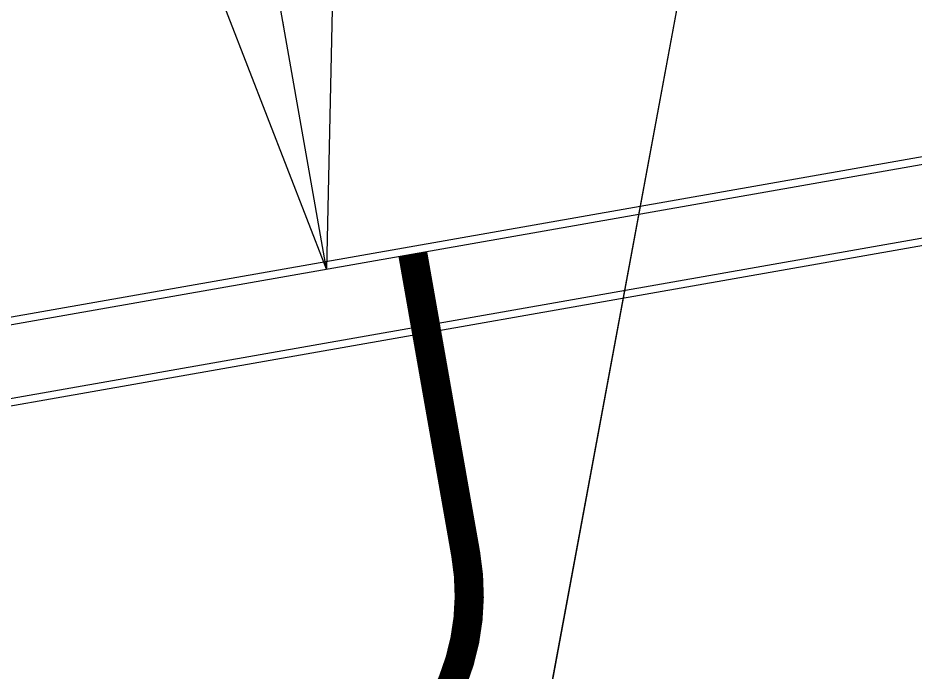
# Model space of a CAD drawing. Header units: millimetres. Extents: x 111502 to 977541, y 8702 to 1044108.
# Drawn here: x 489316.174 to 489319.247, y 241102.294 to 241104.535 of the extents above; entities that cross this region are included whole.
import ezdxf

# ---------------------------------------------------------------- set-up
doc = ezdxf.new("R2010")
doc.units = ezdxf.units.MM
doc.header["$LTSCALE"] = 0.25
doc.linetypes.add('DASHED2', pattern=[9.525, 6.35, -3.175])
for name, color, linetype in [('E HVSS As Laid HV', 10, 'Continuous'), ('E HVSS Proposed 33kV', 5, 'Continuous'), ('X HVSS Site Background', 8, 'Continuous'), ('Z-z-Xref-Primary Substation', 7, 'Continuous')]:
    doc.layers.add(name, color=color, linetype=linetype)
doc.layers.add('Proposed Primary Substation - OPTION 2$0$PDF4_03_AXES', color=7, linetype='Continuous', true_color=0x6f6f6f)

# ---------------------------------------------------------------- blocks, each defined once
blk = doc.blocks.new('Proposed Primary Substation - OPTION 2')
at = {"layer": 'E HVSS Proposed 33kV', "flags": 128}
for points in [[(489317267.3, 241105351.4), (489317231.3, 241103674.6)], [(489317231.3, 241103674.6), (489316946, 241105294.8)], [(489317231.3, 241103674.6), (489316624.7, 241105238.2)]]:
    blk.add_lwpolyline(points, dxfattribs=at)
at = {"layer": 'Proposed Primary Substation - OPTION 2$0$PDF4_03_AXES', "color": 0, "lineweight": 5}
blk.add_lwpolyline([(489317081.7, 241104524.3), (489317093.5, 241104457.2)], dxfattribs=at)
at = {"layer": 'X HVSS Site Background', "flags": 128}
for points in [[(489312191.9, 241102508.1), (489311082, 241108811.8), (489320734.1, 241110511.3), (489321844.1, 241104207.6)], [(489311111, 241108791.1), (489320713.5, 241110481.9), (489321814.7, 241104227.8), (489312212.2, 241102537.1)], [(489320515, 241110193.2), (489311400.5, 241108588.4), (489312415, 241102826.6), (489321525.3, 241104430.7)], [(489312435.3, 241102855.6), (489311429.5, 241108567.7), (489320490.2, 241110163.1), (489321495.9, 241104450.9)]]:
    blk.add_lwpolyline(points, close=True, dxfattribs=at)
blk = doc.blocks.new('OS MAP 060722')
at = {"layer": 'X HVSS Site Background', "flags": 128}
blk.add_lwpolyline([(521.6552, 2052.8252), (504.6332, 1960.8622), (504.6332, 1960.8622), (504.8032, 1960.0722), (504.8032, 1960.0722), (505.4032, 1958.8722)], dxfattribs=at)
at = {"layer": 'X HVSS Site Background'}
blk.add_lwpolyline([(510.5203, 1992.6679), (504.6332, 1960.8622), (504.8032, 1960.0722), (505.4032, 1958.8722)], dxfattribs=at)

msp = doc.modelspace()

# ---------------------------------------------------------------- linework, layer by layer
at = {"lineweight": 0}
msp.add_circle((488727.819, 239008.3332), 11388.4181, dxfattribs=at)
at = {"layer": 'E HVSS Proposed 33kV', "lineweight": 0, "const_width": 0.1, "flags": 128}
msp.add_lwpolyline([(489264.6156, 241079.4954), (489267.7701, 241079.6229), (489271.6832, 241079.8573), (489278.4852, 241080.4746), (489283.2575, 241081.0227), (489284.6129, 241081.2106, 0.272506), (489285.3685, 241081.809), (489285.8747, 241083.1182), (489286.2964, 241084.8732), (489286.4819, 241086.3645), (489286.5211, 241087.462), (489286.4696, 241088.6711), (489286.3536, 241089.6582), (489285.54, 241095.3064, -0.405098), (489286.299, 241096.3546), (489317.0588, 241101.7707, 0.414214), (489317.708, 241102.6973), (489317.5267, 241103.7267)], format="xyb", dxfattribs=at)

# ---------------------------------------------------------------- block references
at = {"layer": 'E HVSS As Laid HV', "linetype": 'DASHED2', "lineweight": 0}
msp.add_blockref('OS MAP 060722', (488810.5768, 239126.3078), dxfattribs=at)
at = {"layer": 'Z-z-Xref-Primary Substation', "lineweight": 0, "xscale": 0.001, "yscale": 0.001, "zscale": 0.001}
msp.add_blockref('Proposed Primary Substation - OPTION 2', (0, 0), dxfattribs=at)

doc.saveas('drawing.dxf')
